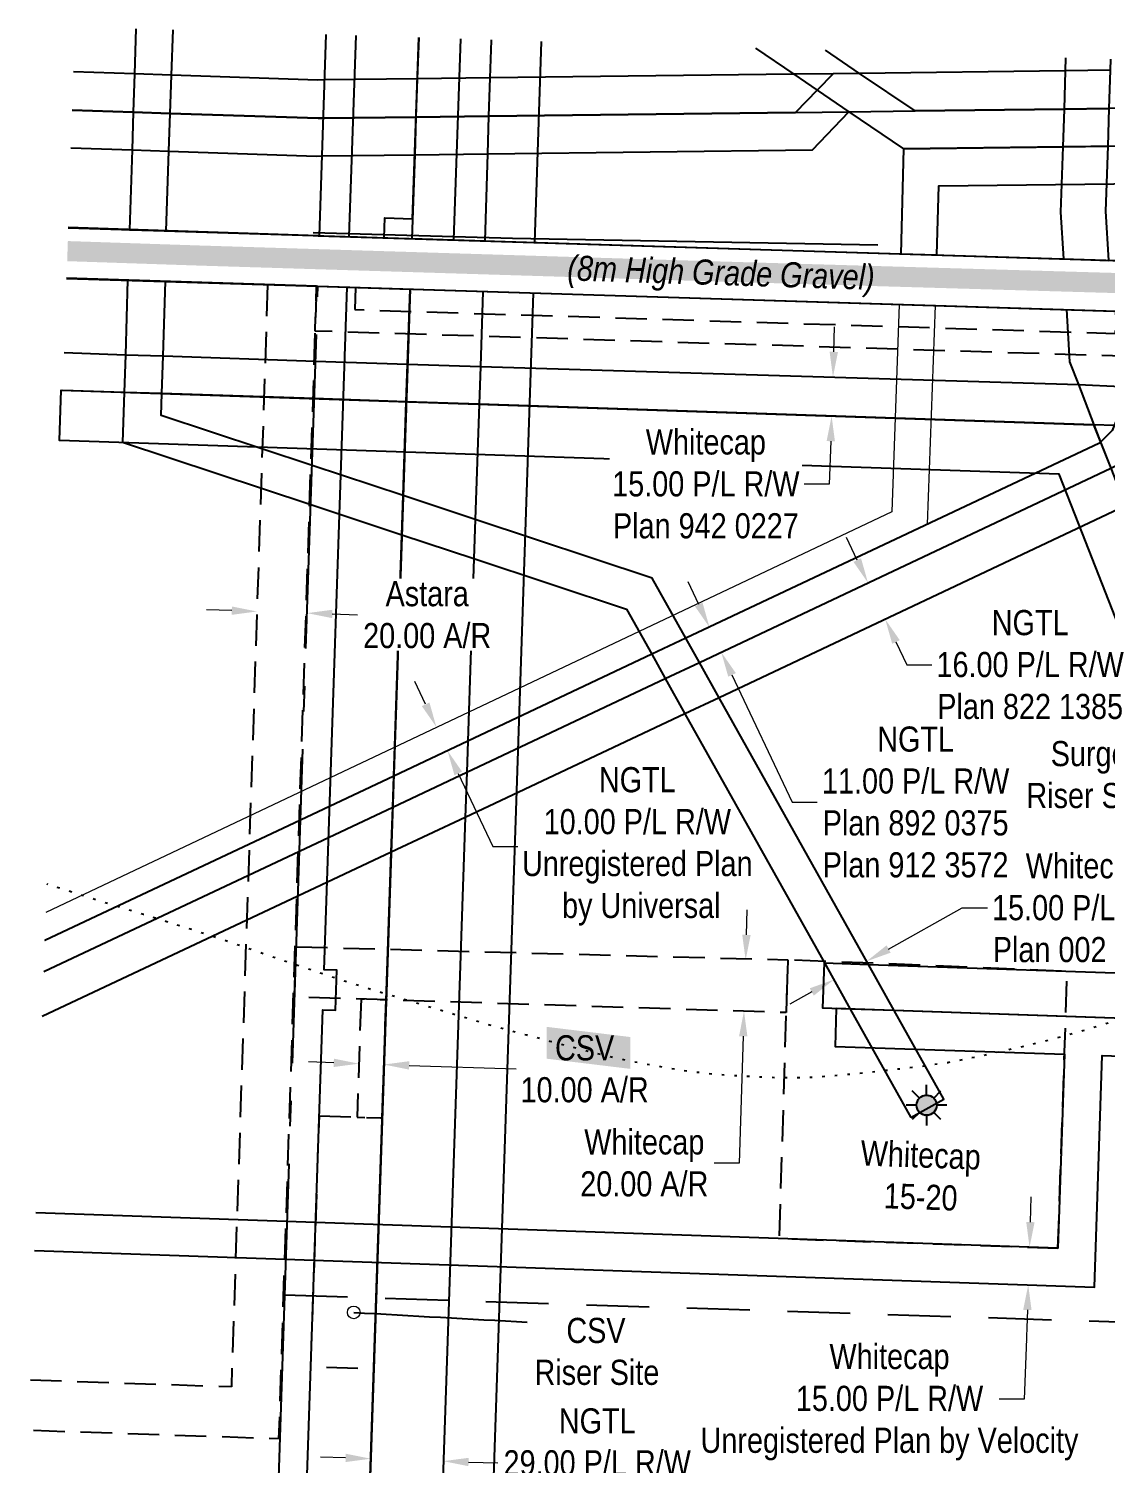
# Model space of a CAD drawing. Extents: x 350119 to 360339, y 6149858 to 6155226.
# Drawn here: x 351034 to 351462, y 6154655 to 6155226 of the extents above; entities that cross this region are included whole.
import ezdxf
from ezdxf.enums import TextEntityAlignment as Align

# ---------------------------------------------------------------- set-up
doc = ezdxf.new("R2010")
doc.units = 0
doc.header["$LTSCALE"] = 5
doc.header["$PDMODE"] = 35
doc.header["$PDSIZE"] = 0.5
for name, pattern in [('foc-ACCESSROAD', [3.75, 2.5, -1.25]), ('foc-DOT', [1, 0.2, -0.8]), ('foc-FLOWLINE', [3.75, 2.5, -1.25]), ('foc-LSD', [8, 5, -3]), ('foc-QUARTERLINE', [33, 25, -3, 2, -3])]:
    doc.linetypes.add(name, pattern=pattern)
doc.layers.get('Defpoints').update_dxf_attribs({"color": 9})
for name, color, linetype in [('AS-DRILL', 8, 'foc-DOT'), ('AS-FENCE', 48, 'foc-FENCE'), ('AS-POWER', 104, 'foc-POWER'), ('AS-ROADS', 254, 'Continuous'), ('AS-TELEPHONE', 224, 'foc-TEL'), ('AS-UNDERLAY-H', 141, 'Continuous'), ('F-AR', 190, 'foc-ACCESSROAD'), ('F-EZE', 190, 'foc-FLOWLINE'), ('F-RW', 190, 'Continuous'), ('F-WS', 190, 'foc-ACCESSROAD'), ('F-WS-S', 8, 'Continuous'), ('L-QSEC', 8, 'foc-QUARTERLINE'), ('L-SEC', 7, 'Continuous'), ('L-SECTION-LSD', 7, 'foc-LSD')]:
    doc.layers.add(name, color=color, linetype=linetype)
for name, color, linetype, lineweight in [('F-AR-T', 190, 'Continuous', 9), ('F-RW-T', 190, 'Continuous', 9), ('F-WS-T', 190, 'Continuous', 9), ('T-TEXT', 48, 'Continuous', 18)]:
    doc.layers.add(name, color=color, linetype=linetype, lineweight=lineweight)
doc.styles.add('175L', font='ARIALN.TTF', dxfattribs={"height": 20})
doc.styles.add('80CG', font='ARIALN.TTF', dxfattribs={"height": 10})
doc.styles.add('80L', font='ARIALN.TTF', dxfattribs={"height": 10})
doc.styles.add('80LS', font='ARIALNI.TTF', dxfattribs={"height": 10})
doc.styles.add('foc-LtypeFont', font='ARIALN.TTF', dxfattribs={"height": 7.35})
doc.linetypes.add('foc-FENCE', pattern='A,10,-1,["X",foc-LtypeFont,S=0.2,R=0,X=-0.625,Y=-0.75],-1.24', length=12.24)
doc.linetypes.add('foc-POWER', pattern='A,6,-1,["P",foc-LtypeFont,S=0.2,R=0,X=-0.625,Y=-0.75],-1.24,4', length=12.24)
doc.linetypes.add('foc-POWER-NOLINE', pattern='A,0,-4,["P",foc-LtypeFont,S=0.2,R=0,X=-0.625,Y=-0.75],-8.24', length=12.24)
doc.linetypes.add('foc-TEL', pattern='A,2,-1,["T",foc-LtypeFont,S=0.2,R=0,X=-0.425,Y=-0.75],-1.24,8', length=12.24)
doc.linetypes.add('foc-TEL-NOLINE', pattern='A,0,-2,["T",foc-LtypeFont,S=0.2,R=0,X=-0.425,Y=-0.75],-10.24', length=12.24)
doc.dimstyles.new('Compass 5 000', dxfattribs={"dimscale": 5, "dimtxt": 9, "dimasz": 2, "dimexe": 0.2, "dimexo": 0.0625, "dimgap": 0.5, "dimtad": 0, "dimtih": 1, "dimtoh": 1, "dimzin": 0, "dimdsep": 46, "dimtxsty": '80CG', "dimcen": 0.1, "dimse1": 1, "dimse2": 1, "dimclrd": 256, "dimclrt": 256, "dimaunit": 1, "dimadec": 4, "dimazin": 0, "dimtfac": 0.06, "dimtofl": 0, "dimtmove": 0, "dimatfit": 1, "dimfxl": 0.2, "dimtolj": 1, "dimtzin": 0, "dimlwd": -1, "dimarcsym": 0})

# ---------------------------------------------------------------- blocks, each defined once
blk = doc.blocks.new('*D368')
at = {"layer": 'Defpoints', "color": 0, "transparency": 16777216}
for p in [(351199.29, 6154655.79), (351159.03, 6154319.65), (351187.93, 6154318.68)]:
    blk.add_point(p, dxfattribs=at)
at = {"layer": 'F-RW-T', "transparency": 16777216}
for p, q in [((351160.39, 6154657.1), (351150.4, 6154657.43)), ((351209.28, 6154655.45), (351220.9, 6154655.06))]:
    blk.add_line(p, q, dxfattribs=at)
for points in [[(351160.45, 6154658.76), (351160.34, 6154655.43), (351170.39, 6154656.76)], [(351209.34, 6154657.12), (351209.23, 6154653.79), (351199.29, 6154655.79)]]:
    blk.add_solid(points, dxfattribs=at)
at = {"layer": 'F-RW-T', "transparency": 16777216, "insert": (351260.44, 6154655.06), "char_height": 10, "attachment_point": 5, "style": '80CG'}
blk.add_mtext('\\A1;NGTL\\P29.00 P/L R/W\\PPlan 022 3091', dxfattribs=at)
blk = doc.blocks.new('*D371')
at = {"layer": 'Defpoints', "color": 0, "transparency": 16777216}
for p in [(351175.66, 6154813.55), (351165.48, 6154808.37), (351175.47, 6154808.04)]:
    blk.add_point(p, dxfattribs=at)
at = {"layer": 'F-AR-T', "transparency": 16777216}
for p, q in [((351155.67, 6154814.23), (351145.68, 6154814.56)), ((351185.65, 6154813.22), (351228.15, 6154811.79))]:
    blk.add_line(p, q, dxfattribs=at)
for points in [[(351155.73, 6154815.89), (351155.62, 6154812.56), (351165.67, 6154813.89)], [(351185.71, 6154814.88), (351185.6, 6154811.55), (351175.66, 6154813.55)]]:
    blk.add_solid(points, dxfattribs=at)
at = {"layer": 'F-AR-T', "transparency": 16777216, "insert": (351255.43, 6154811.79), "char_height": 10, "attachment_point": 5, "style": '80CG'}
blk.add_mtext('\\A1;CSV\\P10.00 A/R', dxfattribs=at)
blk = doc.blocks.new('*D379')
at = {"layer": 'Defpoints', "color": 0, "transparency": 16777216}
for p in [(351354.71, 6154877.6), (351341.64, 6154870.29), (351354.5, 6154847.3)]:
    blk.add_point(p, dxfattribs=at)
at = {"layer": 'F-RW-T', "transparency": 16777216}
for p, q in [((351376.29, 6154859.49), (351405.59, 6154875.88)), ((351405.59, 6154875.88), (351415.59, 6154875.88)), ((351345.77, 6154842.42), (351337.04, 6154837.54))]:
    blk.add_line(p, q, dxfattribs=at)
for points in [[(351375.48, 6154860.95), (351377.11, 6154858.04), (351367.56, 6154854.61)], [(351344.95, 6154843.88), (351346.58, 6154840.97), (351354.5, 6154847.3)]]:
    blk.add_solid(points, dxfattribs=at)
at = {"layer": 'F-RW-T', "transparency": 16777216, "insert": (351454.68, 6154875.88), "char_height": 10, "attachment_point": 5, "style": '80CG'}
blk.add_mtext('\\A1;Whitecap\\P15.00 P/L R/W\\PPlan 002 4289', dxfattribs=at)
blk = doc.blocks.new('*D380')
at = {"layer": 'Defpoints', "color": 0, "transparency": 16777216}
for p in [(351374.96, 6154990.67), (351328.02, 6154986.22), (351334.87, 6154971.72)]:
    blk.add_point(p, dxfattribs=at)
at = {"layer": 'F-RW-T', "transparency": 16777216}
for p, q in [((351363.83, 6155014.21), (351359.56, 6155023.25)), ((351379.23, 6154981.63), (351383.51, 6154972.59)), ((351383.51, 6154972.59), (351393.51, 6154972.59))]:
    blk.add_line(p, q, dxfattribs=at)
for points in [[(351365.34, 6155014.92), (351362.32, 6155013.5), (351368.11, 6155005.17)], [(351380.74, 6154982.34), (351377.73, 6154980.91), (351374.96, 6154990.67)]]:
    blk.add_solid(points, dxfattribs=at)
at = {"layer": 'F-RW-T', "transparency": 16777216, "insert": (351432.59, 6154972.59), "char_height": 10, "attachment_point": 5, "style": '80CG'}
blk.add_mtext('\\A1;NGTL\\P16.00 P/L R/W\\PPlan 822 1385', dxfattribs=at)
blk = doc.blocks.new('*D381')
at = {"layer": 'Defpoints', "color": 0, "transparency": 16777216}
for p in [(351357.59, 6155012.3), (351362.27, 6155002.41), (351309.76, 6154977.58)]:
    blk.add_point(p, dxfattribs=at)
at = {"layer": 'F-RW-T', "transparency": 16777216}
for p, q in [((351300.81, 6154996.51), (351296.54, 6155005.55)), ((351314.03, 6154968.54), (351337.96, 6154917.93)), ((351337.96, 6154917.93), (351347.96, 6154917.93))]:
    blk.add_line(p, q, dxfattribs=at)
for points in [[(351302.32, 6154997.22), (351299.3, 6154995.8), (351305.08, 6154987.47)], [(351315.54, 6154969.26), (351312.53, 6154967.83), (351309.76, 6154977.58)]]:
    blk.add_solid(points, dxfattribs=at)
at = {"layer": 'F-RW-T', "transparency": 16777216, "insert": (351387.05, 6154917.93), "char_height": 10, "attachment_point": 5, "style": '80CG'}
blk.add_mtext('\\A1;NGTL\\P11.00 P/L R/W\\PPlan 892 0375\\PPlan 912 3572', dxfattribs=at)
blk = doc.blocks.new('*D382')
at = {"layer": 'Defpoints', "color": 0, "transparency": 16777216}
for p in [(351373.35, 6155086.38), (351353.64, 6155071.47), (351372.82, 6155070.82)]:
    blk.add_point(p, dxfattribs=at)
at = {"layer": 'F-RW-T', "transparency": 16777216}
for p, q in [((351354.51, 6155097.02), (351354.85, 6155107.02)), ((351353.3, 6155061.48), (351352.73, 6155044.45)), ((351352.73, 6155044.45), (351342.73, 6155044.45))]:
    blk.add_line(p, q, dxfattribs=at)
for points in [[(351352.84, 6155097.08), (351356.17, 6155096.97), (351354.17, 6155087.03)], [(351351.64, 6155061.53), (351354.97, 6155061.42), (351353.64, 6155071.47)]]:
    blk.add_solid(points, dxfattribs=at)
at = {"layer": 'F-RW-T', "transparency": 16777216, "insert": (351303.64, 6155044.45), "char_height": 10, "attachment_point": 5, "style": '80CG', "bg_fill": 3, "box_fill_scale": 1.1, "bg_fill_color": 256, "bg_fill_true_color": 13158600, "bg_fill_transparency": 0}
blk.add_mtext('\\A1;Whitecap\\P15.00 P/L R/W\\PPlan 942 0227', dxfattribs=at)
blk = doc.blocks.new('*D393')
at = {"layer": 'Defpoints', "color": 0, "transparency": 16777216}
for p in [(351125.12, 6154993.76), (351124.19, 6154965.6), (351144.18, 6154964.94)]:
    blk.add_point(p, dxfattribs=at)
at = {"layer": 'F-AR-T', "transparency": 16777216}
for p, q in [((351115.12, 6154994.09), (351105.13, 6154994.42)), ((351155.1, 6154992.77), (351165.09, 6154992.44))]:
    blk.add_line(p, q, dxfattribs=at)
for points in [[(351115.18, 6154995.75), (351115.07, 6154992.42), (351125.12, 6154993.76)], [(351155.15, 6154994.44), (351155.04, 6154991.11), (351145.1, 6154993.1)]]:
    blk.add_solid(points, dxfattribs=at)
at = {"layer": 'F-AR-T', "transparency": 16777216, "insert": (351192.83, 6154992.44), "char_height": 10, "attachment_point": 5, "style": '80CG', "bg_fill": 3, "box_fill_scale": 1.1, "bg_fill_color": 256, "bg_fill_true_color": 13158600, "bg_fill_transparency": 0}
blk.add_mtext('\\A1;Astara\\P20.00 A/R', dxfattribs=at)
blk = doc.blocks.new('*D398')
at = {"layer": 'Defpoints', "color": 0, "transparency": 16777216}
for p in [(351261.44, 6154978.42), (351265.86, 6154969.03), (351200.91, 6154938.4)]:
    blk.add_point(p, dxfattribs=at)
at = {"layer": 'F-RW-T', "transparency": 16777216}
for p, q in [((351192.22, 6154956.83), (351187.96, 6154965.87)), ((351205.18, 6154929.35), (351218.87, 6154900.33)), ((351218.87, 6154900.33), (351228.87, 6154900.33))]:
    blk.add_line(p, q, dxfattribs=at)
for points in [[(351193.73, 6154957.54), (351190.71, 6154956.12), (351196.49, 6154947.78)], [(351206.69, 6154930.06), (351203.67, 6154928.64), (351200.91, 6154938.4)]]:
    blk.add_solid(points, dxfattribs=at)
at = {"layer": 'F-RW-T', "transparency": 16777216, "insert": (351276.38, 6154900.33), "char_height": 10, "attachment_point": 5, "style": '80CG'}
blk.add_mtext('\\A1;NGTL\\P10.00 P/L R/W\\PUnregistered Plan\\P by Universal', dxfattribs=at)
blk = doc.blocks.new('*D402')
at = {"layer": 'Defpoints', "color": 0, "transparency": 16777216}
for p in [(351218.32, 6154858.32), (351217.68, 6154837.96), (351318.81, 6154834.77)]:
    blk.add_point(p, dxfattribs=at)
at = {"layer": 'F-AR-T', "transparency": 16777216}
for p, q in [((351319.77, 6154865.13), (351320.09, 6154875.12)), ((351318.5, 6154824.77), (351316.9, 6154774.36)), ((351316.9, 6154774.36), (351306.9, 6154774.36))]:
    blk.add_line(p, q, dxfattribs=at)
for points in [[(351318.1, 6154865.18), (351321.44, 6154865.07), (351319.45, 6154855.13)], [(351316.83, 6154824.83), (351320.16, 6154824.72), (351318.81, 6154834.77)]]:
    blk.add_solid(points, dxfattribs=at)
at = {"layer": 'F-AR-T', "transparency": 16777216, "insert": (351279.17, 6154774.36), "char_height": 10, "attachment_point": 5, "style": '80CG'}
blk.add_mtext('\\A1;Whitecap\\P20.00 A/R', dxfattribs=at)
blk = doc.blocks.new('GAS')
h = blk.add_hatch(color=255)
h.dxf.hatch_style = 1
edge = h.paths.add_edge_path()
edge.add_arc((0, 0), 0.9, 0, 360)
for p, q in [((-0.57, 0.57), (-1.14, 1.14)), ((0, 0.81), (0, 1.62)), ((0.57, 0.57), (1.14, 1.14)), ((-0.81, 0), (-1.62, 0)), ((1.62, 0), (0.81, 0)), ((-0.57, -0.57), (-1.14, -1.14)), ((0, -0.81), (0, -1.62)), ((1.14, -1.14), (0.57, -0.57))]:
    blk.add_line(p, q)
blk.add_circle((0, 0), 0.8)

msp = doc.modelspace()

# ---------------------------------------------------------------- hatches: boundary and pattern name
at = {"layer": 'AS-UNDERLAY-H'}
h = msp.add_hatch(color=256, dxfattribs=at)
h.dxf.hatch_style = 1
h.paths.add_polyline_path([(351240.363, 6154828.54), (351273.559, 6154824.496), (351273.559, 6154811.826), (351240.363, 6154815.87)])

# ---------------------------------------------------------------- linework, layer by layer
at = {"layer": 'AS-DRILL', "flags": 128}
msp.add_lwpolyline([(351753.985, 6154974.93), (351753.985, 6154974.93), (351753.988, 6154975.02), (351754.067, 6154975.288), (351754.225, 6154975.533), (351754.444, 6154975.775), (351754.688, 6154976.197), (351754.888, 6154976.781), (351754.939, 6154977.119), (351754.953, 6154977.219), (351754.915, 6154977.28), (351754.885, 6154977.281), (351754.501, 6154977.184), (351753.717, 6154976.781), (351752.543, 6154976.1), (351750.953, 6154975.223), (351748.936, 6154974.151), (351746.56, 6154972.84), (351743.816, 6154971.302), (351740.696, 6154969.576), (351737.329, 6154967.649), (351733.684, 6154965.481), (351729.667, 6154962.975), (351725.351, 6154960.209), (351720.731, 6154957.314), (351715.907, 6154954.315), (351710.909, 6154951.222), (351705.826, 6154947.962), (351700.678, 6154944.554), (351695.409, 6154941.1), (351690.036, 6154937.559), (351684.531, 6154933.953), (351678.785, 6154930.315), (351672.82, 6154926.734), (351666.686, 6154923.16), (351657.384, 6154917.921), (351647.678, 6154912.586), (351637.543, 6154906.975), (351626.968, 6154901.089), (351615.936, 6154894.998), (351604.394, 6154888.924), (351592.494, 6154882.883), (351580.413, 6154876.857), (351568.16, 6154871.048), (351555.681, 6154865.376), (351552.359, 6154863.897), (351543.099, 6154859.888), (351535.832, 6154856.852), (351520.087, 6154850.45), (351492.896, 6154839.922), (351479.892, 6154835.289), (351466.788, 6154830.949), (351453.585, 6154826.943), (351440.274, 6154823.28), (351426.866, 6154820.011), (351413.386, 6154816.995), (351399.867, 6154814.29), (351390.554, 6154812.883), (351381.253, 6154811.817), (351371.874, 6154810.803), (351362.504, 6154809.779), (351353.119, 6154808.896), (351343.734, 6154808.312), (351334.335, 6154808.21), (351324.93, 6154808.527), (351315.522, 6154809.026), (351306.14, 6154809.733), (351296.802, 6154810.819), (351287.516, 6154812.283), (351278.238, 6154813.978), (351268.996, 6154815.841), (351259.843, 6154817.971), (351250.728, 6154820.351), (351241.634, 6154822.769), (351232.51, 6154825.169), (351223.417, 6154827.587), (351214.429, 6154830.162), (351205.417, 6154832.908), (351196.384, 6154835.635), (351187.351, 6154838.361), (351178.336, 6154841.027), (351169.322, 6154843.743), (351160.373, 6154846.577), (351151.447, 6154849.51), (351142.533, 6154852.503), (351133.62, 6154855.536), (351124.72, 6154858.618), (351115.799, 6154861.701), (351106.896, 6154864.724), (351097.939, 6154867.618), (351088.949, 6154870.443), (351079.978, 6154873.228), (351070.976, 6154875.983), (351061.985, 6154878.779), (351052.998, 6154881.654), (351044.039, 6154884.528), (351041.53, 6154885.318)], dxfattribs=at)
at = {"layer": 'AS-FENCE', "flags": 128}
msp.add_lwpolyline([(351147.546, 6155144.554), (351226.771, 6155142.311), (351372.006, 6155139.634)], dxfattribs=at)
at = {"layer": 'AS-POWER', "linetype": 'foc-POWER-NOLINE', "flags": 128}
msp.add_lwpolyline([(351050.085, 6155146.346), (351957.014, 6155118.004)], dxfattribs=at)
at = {"layer": 'AS-ROADS', "const_width": 7.998, "flags": 128}
msp.add_lwpolyline([(351049.814, 6155137.095), (351102.676, 6155135.32), (351309.758, 6155128.955), (351925.367, 6155111.097)], dxfattribs=at)
at = {"layer": 'AS-TELEPHONE', "linetype": 'foc-TEL-NOLINE', "flags": 128}
msp.add_lwpolyline([(351049.457, 6155126.244), (351149.383, 6155123.126), (352056.92, 6155094.582)], dxfattribs=at)
at = {"layer": 'F-AR', "flags": 128}
for points in [[(351148.824, 6155123.139), (351133.755, 6154664.649), (351034.379, 6154668.002)], [(351129.397, 6155123.75), (351114.969, 6154685.289), (351035.036, 6154687.987)], [(351140.746, 6154860.385), (351336.176, 6154855.191), (351335.528, 6154834.24), (351140.087, 6154840.409), (351140.746, 6154860.385)]]:
    msp.add_lwpolyline(points, dxfattribs=at)
msp.add_lwpolyline([(351166.53, 6154839.542), (351164.951, 6154792.642), (351174.943, 6154792.305), (351176.522, 6154839.206)], close=True, dxfattribs=at)
at = {"layer": 'F-EZE', "flags": 128}
msp.add_lwpolyline([(351164.371, 6155122.655), (351164.08, 6155113.809), (351466.459, 6155104.365), (351466.75, 6155113.204)], dxfattribs=at)
at = {"layer": 'F-RW', "flags": 128}
for points in [[(351077.033, 6155225.567), (351076.457, 6155207.546), (351075.935, 6155192.352), (351075.454, 6155177.354), (351074.448, 6155145.585), (351089.054, 6155145.128), (351090.077, 6155176.884), (351090.641, 6155191.858), (351091.132, 6155207.07), (351091.757, 6155225.107)], [(351164.432, 6155222.836), (351161.738, 6155142.857), (351175.728, 6155142.42), (351175.993, 6155150.298), (351187.015, 6155149.955), (351189.442, 6155222.055)], [(351189.442, 6155222.055), (351188.889, 6155205.623), (351188.377, 6155190.405), (351187.871, 6155175.397), (351186.751, 6155142.075), (351215.82, 6155141.167), (351216.901, 6155175.753), (351217.362, 6155190.757), (351217.907, 6155205.986), (351218.442, 6155220.923), (351218.449, 6155221.148)], [(351203.477, 6155141.552), (351206.185, 6155221.531)], [(351238.162, 6155220.532), (351235.454, 6155140.553)], [(351478.048, 6155179.023), (351382.279, 6155177.814), (351381.161, 6155136), (351395.455, 6155135.553), (351396.315, 6155163.083), (351477.46, 6155164.045), (351478.048, 6155179.023)], [(351103.569, 6153415.307), (351134.019, 6154319.599), (351151.382, 6154835.296), (351156.378, 6154835.128), (351156.916, 6154851.115), (351151.921, 6154851.283), (351161.061, 6155122.757), (351186.043, 6155121.978), (351158.999, 6154318.758), (351128.55, 6153414.498)], [(351128.551, 6153414.498), (351131.916, 6153514.415), (351158.999, 6154318.758), (351178.502, 6154897.987), (351179.107, 6154915.951), (351179.522, 6154928.274), (351182.754, 6155024.292), (351183.279, 6155039.855), (351184.535, 6155077.196), (351185.04, 6155092.185), (351186.043, 6155121.978)], [(351215.02, 6155121.07), (351213.995, 6155091.243), (351213.484, 6155076.215), (351211.923, 6155030.362), (351211.392, 6155014.782), (351208.946, 6154942.227), (351208.536, 6154929.862), (351207.93, 6154911.868), (351188.186, 6154326.272), (351187.901, 6154317.813), (351160.816, 6153513.47), (351157.458, 6153413.561)], [(351235.006, 6155120.433), (351216.351, 6154566.348), (351224.464, 6154517.43), (351231.405, 6154498.942), (351241.051, 6154483.482), (351264.555, 6154458.284), (351278.713, 6154435.328), (351288.415, 6154409.792), (351292.497, 6154383.217), (351289.938, 6154299.83), (351235.642, 6154249.984), (351209.454, 6153511.124), (351180.848, 6153484.537), (351178.435, 6153412.881)], [(351040.386, 6154850.573), (351142.013, 6154898.45), (351179.107, 6154915.951), (351208.536, 6154929.862), (351287.503, 6154967.098), (351301.094, 6154973.487), (351464.637, 6155050.816), (351466.752, 6155051.803), (351474.792, 6155060.176), (351477.766, 6155067.239), (351479.097, 6155070.425), (351479.661, 6155082.869), (351480.144, 6155094.931), (351480.666, 6155112.769)], [(351040.386, 6154850.573), (351142.013, 6154898.45), (351179.107, 6154915.951), (351208.536, 6154929.862), (351287.503, 6154967.098), (351301.094, 6154973.487), (351464.637, 6155050.816), (351466.752, 6155051.803), (351474.792, 6155060.176), (351477.766, 6155067.239), (351479.097, 6155070.425), (351479.661, 6155082.869), (351480.144, 6155094.931), (351480.666, 6155112.769)], [(351469.81, 6155113.048), (351469.153, 6155095.263), (351468.892, 6155089.471), (351468.68, 6155083.227), (351468.374, 6155073.274), (351465.997, 6155067.681), (351465.22, 6155065.809), (351460.511, 6155061.076), (351460.126, 6155060.683), (351295.712, 6154983.092), (351282.099, 6154976.72), (351208.946, 6154942.227), (351179.522, 6154928.274), (351142.433, 6154910.758), (351040.791, 6154862.867)], [(351496.686, 6155112.268), (351495.781, 6155082.642), (351495.025, 6155067.031), (351488.303, 6155050.898), (351485.335, 6155047.786), (351476.235, 6155038.602), (351470.513, 6155035.835), (351308.945, 6154959.462), (351295.333, 6154953.095), (351207.93, 6154911.868), (351178.502, 6154897.987), (351141.409, 6154880.492), (351039.795, 6154832.616)], [(351048.487, 6155096.746), (351072.836, 6155095.902), (351087.83, 6155095.387), (351148.405, 6155093.311), (351185.04, 6155092.185), (351213.995, 6155091.243), (351451.873, 6155083.984), (351468.68, 6155083.227)], [(351465.997, 6155067.681), (351457.893, 6155067.94), (351213.484, 6155076.215), (351184.535, 6155077.196), (351147.898, 6155078.436), (351087.332, 6155080.422), (351072.338, 6155080.903), (351047.992, 6155081.702)], [(351036.733, 6154739.561), (351458.123, 6154725), (351461.232, 6154817.162), (351498.845, 6154815.879), (351651.153, 6154868.292), (351706.838, 6154866.38), (351940.912, 6154858.339), (351941.403, 6154873.328), (351707.353, 6154881.367), (351648.896, 6154883.375), (351496.586, 6154830.961), (351446.75, 6154832.661), (351355.505, 6154835.773), (351354.994, 6154820.786), (351446.244, 6154817.673), (351443.641, 6154740.506), (351037.227, 6154754.549)]]:
    msp.add_lwpolyline(points, dxfattribs=at)
for points in [[(351385.151, 6154792.456), (351398.225, 6154799.76), (351378.531, 6154834.989), (351368.267, 6154853.348), (351308.945, 6154959.462), (351301.094, 6154973.487), (351295.712, 6154983.092), (351282.311, 6155007.034), (351211.923, 6155030.362), (351183.279, 6155039.855), (351147.033, 6155051.868), (351087.051, 6155071.742), (351087.332, 6155080.422), (351087.83, 6155095.387), (351088.712, 6155125.018), (351073.715, 6155125.486), (351072.836, 6155095.902), (351072.338, 6155080.903), (351071.67, 6155061.114), (351146.54, 6155036.305), (351182.754, 6155024.292), (351211.392, 6155014.782), (351272.091, 6154994.655), (351282.099, 6154976.72), (351287.503, 6154967.098), (351295.333, 6154953.095), (351350.783, 6154853.944), (351361.045, 6154835.585)], [(351350.783, 6154853.944), (351368.267, 6154853.348), (351493.878, 6154849.069), (351537.582, 6154864.107), (351554.708, 6154870), (351575.95, 6154877.309), (351591.116, 6154882.527), (351766.299, 6154942.805), (351772.17, 6154925.797), (351597.688, 6154865.686), (351582.522, 6154860.461), (351561.266, 6154853.138), (351544.15, 6154847.239), (351496.586, 6154830.961), (351378.531, 6154834.989), (351361.045, 6154835.585), (351350.15, 6154835.956)]]:
    msp.add_lwpolyline(points, close=True, dxfattribs=at)
at = {"layer": 'F-RW-T'}
msp.add_line((351432.689, 6154750.89), (351433.035, 6154760.884), dxfattribs=at)
for points in [[(351431.024, 6154750.948), (351434.355, 6154750.833), (351432.344, 6154740.896)], [(351429.815, 6154715.972), (351433.147, 6154715.857), (351431.826, 6154725.909)]]:
    msp.add_solid(points, dxfattribs=at)
at = {"layer": 'F-WS', "linetype": 'ByBlock', "flags": 128}
for points in [[(351323.311, 6155217.871), (351338.563, 6155207.495), (351347.957, 6155201.106), (351360.545, 6155192.535), (351382.279, 6155177.814), (351445.597, 6155178.586), (351463.606, 6155178.826), (351478.048, 6155179.023), (351478.403, 6155193.997), (351464.017, 6155193.805), (351446.157, 6155193.582), (351386.816, 6155192.85), (351364.749, 6155207.795), (351351.191, 6155217)], [(351446.682, 6155214.016), (351446.506, 6155208.81), (351446.157, 6155193.582), (351445.597, 6155178.586), (351444.7, 6155152.636), (351445.839, 6155133.978), (351463.898, 6155133.414), (351462.71, 6155152.943), (351463.606, 6155178.826), (351464.017, 6155193.805), (351464.506, 6155209.034), (351464.654, 6155213.455)], [(351464.017, 6155193.805), (351446.157, 6155193.582), (351386.816, 6155192.85), (351364.749, 6155207.795), (351354.255, 6155207.671), (351347.957, 6155201.106), (351339.308, 6155192.286), (351217.362, 6155190.757), (351188.377, 6155190.405), (351151.685, 6155189.948), (351149.415, 6155189.921), (351090.641, 6155191.858), (351075.935, 6155192.352), (351051.659, 6155193.158)], [(351464.506, 6155209.034), (351446.506, 6155208.81), (351364.749, 6155207.795), (351354.255, 6155207.671), (351338.563, 6155207.495), (351217.907, 6155205.986), (351188.889, 6155205.623), (351152.192, 6155205.165), (351149.181, 6155205.139), (351091.132, 6155207.07), (351076.457, 6155207.546), (351052.159, 6155208.354)], [(351051.166, 6155178.161), (351075.454, 6155177.354), (351090.077, 6155176.884), (351148.663, 6155174.914), (351151.186, 6155174.948), (351187.871, 6155175.397), (351216.901, 6155175.753), (351345.985, 6155177.332), (351360.545, 6155192.535), (351382.279, 6155177.814), (351445.597, 6155178.586), (351463.606, 6155178.826)], [(351051.659, 6155193.158), (351075.935, 6155192.352), (351090.641, 6155191.858), (351149.415, 6155189.921), (351151.685, 6155189.948), (351188.377, 6155190.405), (351217.362, 6155190.757), (351339.308, 6155192.286), (351360.545, 6155192.535), (351386.816, 6155192.85), (351446.157, 6155193.582), (351464.017, 6155193.805)]]:
    msp.add_lwpolyline(points, dxfattribs=at)
at = {"layer": 'F-WS', "flags": 128}
msp.add_lwpolyline([(351443.641, 6154740.506), (351447.357, 6154850.654), (351336.176, 6154855.191), (351332.746, 6154744.338), (351443.641, 6154740.506)], dxfattribs=at)
msp.add_lwpolyline([(351149.963, 6154793.146), (351174.943, 6154792.305), (351171.578, 6154692.386), (351146.599, 6154693.227)], close=True, dxfattribs=at)
at = {"layer": 'L-QSEC'}
for p, q in [((351150.052, 6155143.222), (351152.717, 6155223.202)), ((351122.935, 6154319.352), (351149.383, 6155123.126))]:
    msp.add_line(p, q, dxfattribs=at)
at = {"layer": 'L-SEC'}
for p, q in [((351149.505, 6155143.212), (351050.09, 6155146.486)), ((351149.471, 6155143.213), (351957.014, 6155117.997)), ((351148.843, 6155123.111), (351049.428, 6155126.385)), ((351148.843, 6155123.111), (351956.386, 6155097.895))]:
    msp.add_line(p, q, dxfattribs=at)

# ---------------------------------------------------------------- block references
at = {"layer": 'F-WS-S', "color": 3, "xscale": 5.000000000000043, "yscale": 5.000000000000043, "zscale": 5.000000000000043}
msp.add_blockref('GAS', (351391.42, 6154797.355), dxfattribs=at)

# ---------------------------------------------------------------- texts
at = {"layer": 'F-RW-T', "insert": (351376.666, 6154679.255), "char_height": 10, "attachment_point": 5, "style": '80CG', "bg_fill": 3, "box_fill_scale": 1.1, "bg_fill_color": 256, "bg_fill_true_color": 13158600, "bg_fill_transparency": 0}
msp.add_mtext('\\A1;Whitecap\\P15.00 P/L R/W\\PUnregistered Plan by Velocity', dxfattribs=at)
at = {"layer": 'F-WS-T', "insert": (351430.597, 6154942.23), "char_height": 9.99755, "attachment_point": 1, "style": '80L'}
msp.add_mtext_dynamic_manual_height_columns('\\pi10.176;Surge\\P\\pi0.49596;Riser SIte', width=49.89536, gutter_width=50, heights=[0], dxfattribs=at)
at = {"layer": 'F-WS-T', "insert": (351365.26, 6154783.394), "char_height": 9.99755, "attachment_point": 1, "rotation": 358.02105, "style": '80L'}
msp.add_mtext_dynamic_manual_height_columns('\\pi0.12841;Whitecap\\P\\pi9.9384;15-20', width=47.37352, gutter_width=50, heights=[0], dxfattribs=at)
at = {"layer": 'T-TEXT', "style": '80LS'}
msp.add_text('(8m High Grade Gravel)', height=9.99739, rotation=358.20867, dxfattribs=at).set_placement((351309.677, 6155128.561), align=Align.MIDDLE_CENTER)

# ---------------------------------------------------------------- dimensions: what is measured, and where the dimension line sits
at = {"layer": 'F-AR-T'}
dim = msp.add_linear_dim(base=(351318.811, 6154834.768), p1=(351218.322, 6154858.323), p2=(351217.68, 6154837.96), angle=268.19217, text='Whitecap\\P20.00 A/R', dimstyle='Compass 5 000', dxfattribs=at)
dim.commit()
dim.dimension.update_dxf_attribs({"geometry": '*D402', "text_midpoint": (351279.169, 6154774.359), "dimtype": 161})
at = {"layer": 'F-AR-T', "color": 2}
dim = msp.add_linear_dim(base=(351175.658, 6154813.554), p1=(351165.481, 6154808.372), p2=(351175.472, 6154808.036), angle=358.07147, text='CSV\\P10.00 A/R', dimstyle='Compass 5 000', dxfattribs=at)
dim.commit()
dim.dimension.update_dxf_attribs({"geometry": '*D371', "text_midpoint": (351255.432, 6154811.786), "dimtype": 161})
at = {"layer": 'F-RW-T', "color": 2}
for base, p1, p2, angle, text, picture, middle in [((351374.959, 6154990.667), (351328.019, 6154986.218), (351334.873, 6154971.718), 295.30005, 'NGTL\\P16.00 P/L R/W\\PPlan 822 1385', '*D380', (351432.592, 6154972.585)), ((351309.758, 6154977.584), (351357.594, 6155012.296), (351362.268, 6155002.412), 295.30647, 'NGTL\\P11.00 P/L R/W\\PPlan 892 0375\\PPlan 912 3572', '*D381', (351387.048, 6154917.935)), ((351354.496, 6154847.305), (351354.708, 6154877.602), (351341.64, 6154870.293), 209.21602, 'Whitecap\\P15.00 P/L R/W\\PPlan 002 4289', '*D379', (351454.676, 6154875.879)), ((351199.288, 6154655.788), (351159.029, 6154319.649), (351187.93, 6154318.675), 358.07032, 'NGTL\\P29.00 P/L R/W\\PPlan 022 3091', '*D368', (351260.437, 6154655.059))]:
    dim = msp.add_linear_dim(base=base, p1=p1, p2=p2, angle=angle, text=text, dimstyle='Compass 5 000', dxfattribs=at)
    dim.commit()
    dim.dimension.update_dxf_attribs({"geometry": picture, "text_midpoint": middle, "dimtype": 161})

# ---------------------------------------------------------------- next in the draw order: linework, layer by layer
at = {"layer": 'F-EZE', "flags": 128}
msp.add_lwpolyline([(351943.132, 6154693.382), (351934.617, 6154693.648), (351921.883, 6154308.941), (351930.517, 6154308.661), (351930.01, 6154293.196), (351912.378, 6154293.766), (351938.424, 6155080.623), (351148.238, 6155105.302), (351148.824, 6155123.139)], dxfattribs=at)
at = {"layer": 'F-RW', "flags": 128}
msp.add_lwpolyline([(351447.05, 6155113.819), (351448.168, 6155093.084), (351451.873, 6155083.984), (351457.893, 6155067.94), (351460.511, 6155061.076), (351464.637, 6155050.816), (351470.513, 6155035.835), (351503.525, 6154951.531), (351510.082, 6154934.741), (351543.298, 6154847.67), (351829.934, 6154111.43), (351882.073, 6153952.684)], dxfattribs=at)
msp.add_lwpolyline([(351864.474, 6153942.192), (351811.106, 6154104.678), (351524.641, 6154840.48), (351491.451, 6154927.483), (351484.907, 6154944.24), (351451.899, 6155028.534), (351444.108, 6155048.396), (351046.59, 6155061.742), (351047.261, 6155081.726), (351457.749, 6155067.945), (351464.637, 6155050.816), (351470.513, 6155035.835), (351503.525, 6154951.531), (351510.082, 6154934.741), (351543.298, 6154847.67), (351829.934, 6154111.43), (351882.073, 6153952.684), (351910.251, 6153922.909), (351909.329, 6153894.793)], close=True, dxfattribs=at)
at = {"layer": 'F-RW-T'}
for p, q in [((351431.481, 6154715.915), (351430.254, 6154680.414)), ((351430.254, 6154680.414), (351420.254, 6154680.414))]:
    msp.add_line(p, q, dxfattribs=at)
at = {"layer": 'L-SECTION-LSD'}
msp.add_line((351136.18, 6154721.898), (351943.213, 6154695.852), dxfattribs=at)

# ---------------------------------------------------------------- next in the draw order: texts
at = {"layer": 'F-WS-T', "insert": (351235.013, 6154712.791), "char_height": 9.99739, "attachment_point": 1, "style": '175L', "bg_fill": 3, "box_fill_scale": 1.15, "bg_fill_color": 256, "bg_fill_true_color": 256, "bg_fill_transparency": 0}
msp.add_mtext_dynamic_manual_height_columns('\\pi13.164;CSV\\P\\pi0.48984;Riser Site', width=49.24131, gutter_width=99.974, heights=[0], dxfattribs=at)

# ---------------------------------------------------------------- next in the draw order: dimensions: what is measured, and where the dimension line sits
at = {"layer": 'F-AR-T'}
dim = msp.add_linear_dim(base=(351125.119, 6154993.758), p1=(351144.177, 6154964.943), p2=(351124.193, 6154965.601), angle=178.11537, text='Astara\\P20.00 A/R', dimstyle='Compass 5 000', override={"dimtfill": 1}, dxfattribs=at)
dim.commit()
dim.dimension.update_dxf_attribs({"geometry": '*D393', "text_midpoint": (351192.828, 6154992.442), "dimtype": 161})
at = {"layer": 'F-RW-T', "color": 2}
dim = msp.add_linear_dim(base=(351353.642, 6155071.47), p1=(351373.347, 6155086.38), p2=(351372.82, 6155070.82), angle=268.06087, text='Whitecap\\P15.00 P/L R/W\\PPlan 942 0227', dimstyle='Compass 5 000', override={"dimtfill": 1}, dxfattribs=at)
dim.commit()
dim.dimension.update_dxf_attribs({"geometry": '*D382', "text_midpoint": (351303.642, 6155044.448), "dimtype": 161})

# ---------------------------------------------------------------- next in the draw order: linework, layer by layer
at = {"layer": 'F-RW-T', "flags": 128}
for points in [[(351040.791, 6154862.868), (351391.834, 6155028.454), (351394.891, 6155115.449)], [(351380.517, 6155115.898), (351377.582, 6155033.429), (351041.16, 6154874.086)]]:
    msp.add_lwpolyline(points, dxfattribs=at)

# ---------------------------------------------------------------- next in the draw order: dimensions: what is measured, and where the dimension line sits
at = {"layer": 'F-RW-T', "color": 2}
dim = msp.add_linear_dim(base=(351200.915, 6154938.398), p1=(351261.436, 6154978.417), p2=(351265.862, 6154969.033), angle=295.25319, text='NGTL\\P10.00 P/L R/W\\PUnregistered Plan\\P by Universal', dimstyle='Compass 5 000', dxfattribs=at)
dim.commit()
dim.dimension.update_dxf_attribs({"geometry": '*D398', "text_midpoint": (351276.375, 6154900.329), "dimtype": 161})

# ---------------------------------------------------------------- next in the draw order: leaders
at = {"layer": 'F-WS-T', "color": 2, "path_type": 1}
msp.add_leader([(351163.625, 6154714.945), (351232.628, 6154711.092)], dimstyle='Compass 5 000', override={"dimasz": 1, "dimgap": 0.5, "dimtad": 0, "dimldrblk": 'DotBlank'}, dxfattribs=at)

doc.saveas('drawing.dxf')
